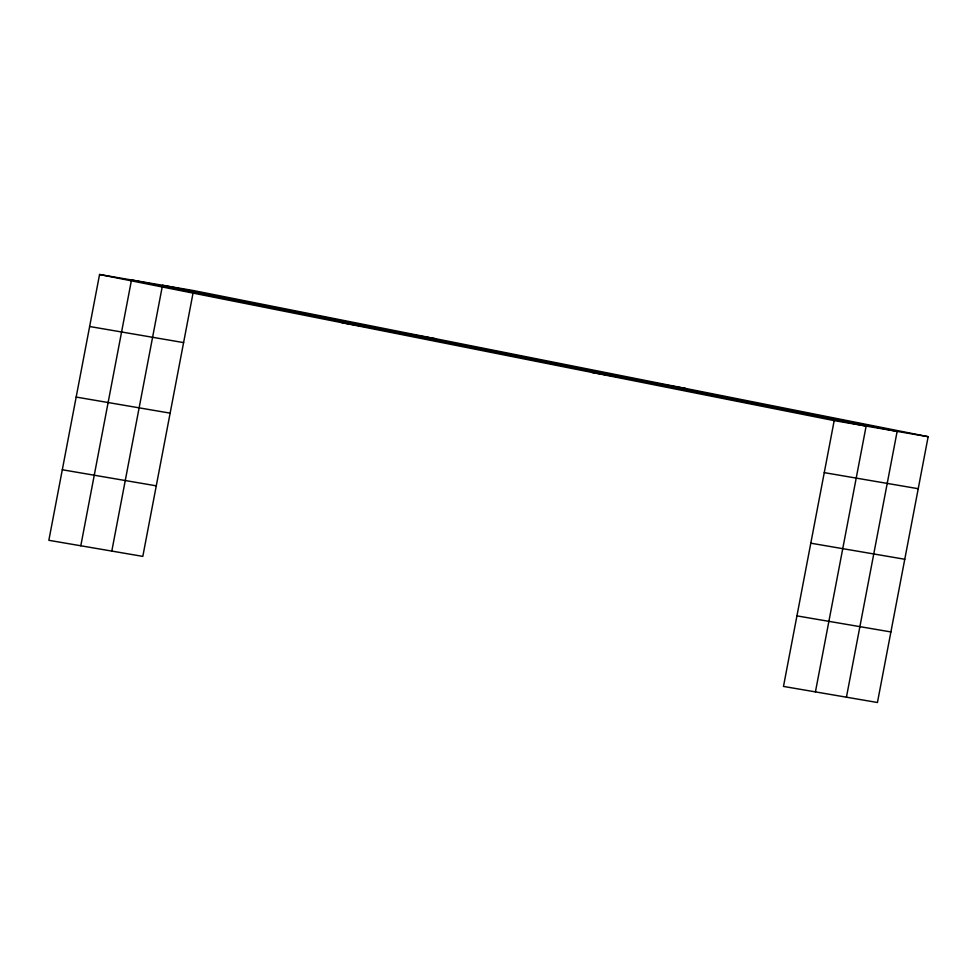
<?xml version="1.0" encoding="UTF-8"?>
<svg xmlns="http://www.w3.org/2000/svg" width="977" height="977" viewBox="0 0 977 977"><rect width="100%" height="100%" fill="white"/><g stroke="black" fill="none" stroke-linecap="round" stroke-linejoin="round"><path stroke-width="1.47" d="M928.15 436.695L834.187 420.611L783.481 686.428L877.444 702.5L928.15 436.695L193.519 290.572L99.556 274.5L48.85 540.305L142.813 556.389L193.238 292.062M80.798 545.777L131.504 279.959L866.135 426.082L815.429 691.887M111.805 551.077L162.231 286.75M846.436 697.199L897.142 431.382L162.512 285.272M341.987 322.715L435.95 338.799M591.757 372.396L685.72 388.48M89.628 326.513L183.603 342.597M824.258 472.636L918.221 488.708M76.169 397.065L170.145 413.149M810.8 543.188L904.763 559.259M62.308 469.754L156.271 485.838M796.939 615.876L890.902 631.948M99.556 274.5L834.187 420.611"/></g></svg>
